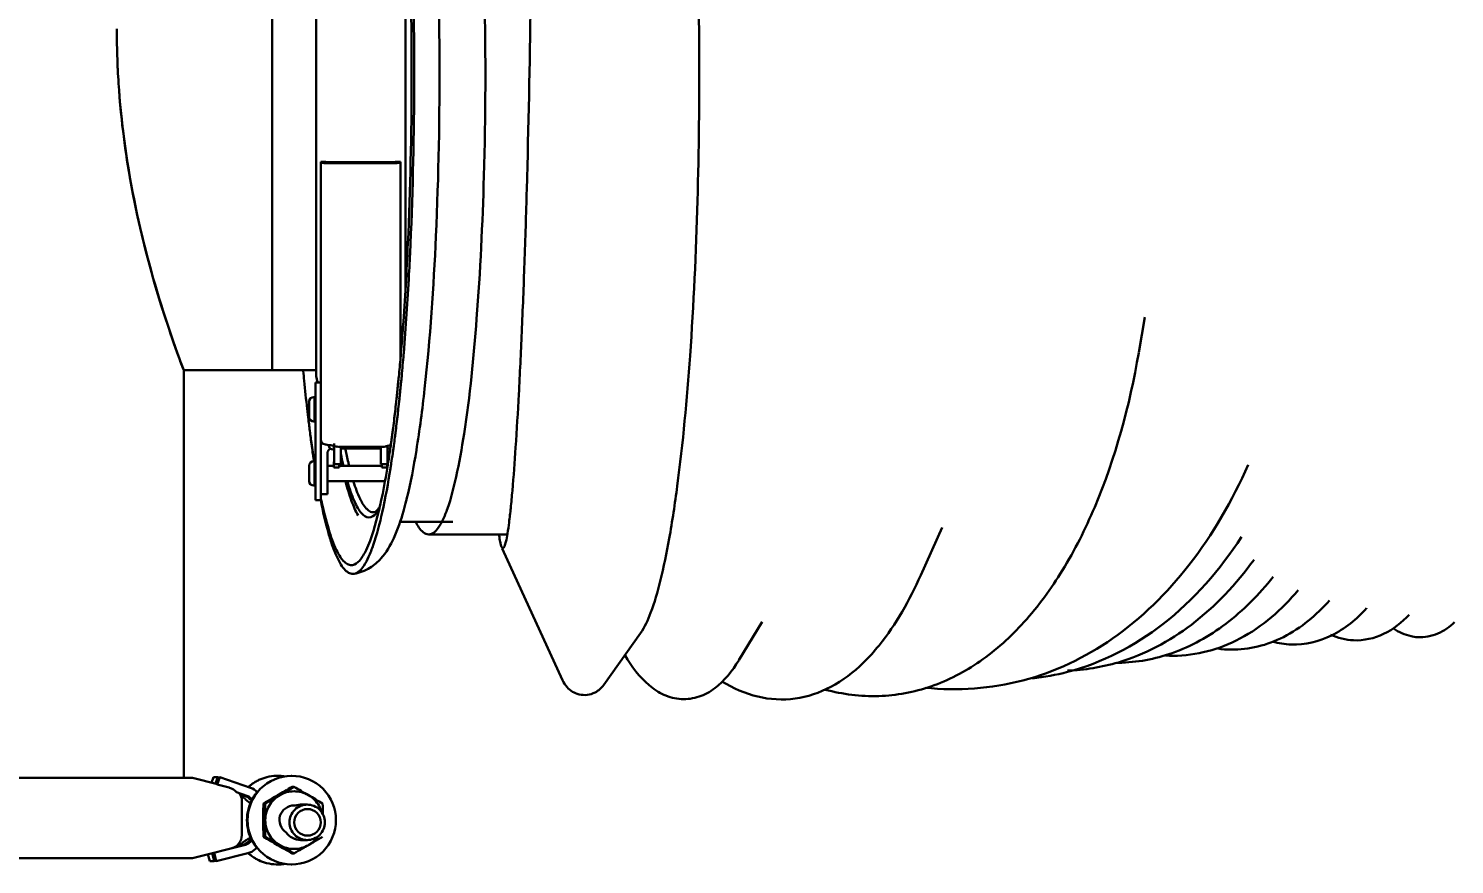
# Model space of a CAD drawing. Header units: millimetres. Extents: x 13935 to 21534, y -198 to 9202.
# Drawn here: x 14745.7 to 15067.2, y 5327.3 to 5515.8 of the extents above; entities that cross this region are included whole.
import ezdxf

# ---------------------------------------------------------------- set-up
doc = ezdxf.new("R2010")
doc.units = ezdxf.units.MM
doc.header["$LTSCALE"] = 326.7
doc.header["$PDMODE"] = 3
doc.header["$PDSIZE"] = 8
doc.layers.get('0').update_dxf_attribs({"linetype": 'CONTINUOUS'})
doc.layers.get('Defpoints').update_dxf_attribs({"linetype": 'CONTINUOUS'})
doc.styles.get("Standard").update_dxf_attribs({"font": 'calibri.ttf'})
doc.dimstyles.get("Standard").update_dxf_attribs({"dimtxt": 35, "dimasz": 35, "dimexe": 0.08, "dimexo": 1, "dimtad": 1, "dimdsep": 46, "dimtxsty": 'Standard', "dimblk": '_FILLED', "dimblk1": '_FILLED', "dimblk2": '_FILLED', "dimcen": 0.09, "dimazin": 2, "dimtol": 1, "dimtp": 0.01, "dimtm": 0.01, "dimtfac": 1, "dimtofl": 0, "dimtmove": 0, "dimatfit": 3, "dimldrblk": '_FILLED', "dimfxl": 1, "dimtolj": 1, "dimarcsym": 0})

# ---------------------------------------------------------------- blocks, each defined once
blk = doc.blocks.new('_FILLED')
at = {"color": 0, "linetype": 'ByBlock'}
blk.add_solid([(0, 0), (-1, 0.2143), (-1, -0.2143)], dxfattribs=at)
blk = doc.blocks.new('*D2243')
at = {"color": 0, "linetype": 'ByBlock', "lineweight": -2}
for p, q in [((14867.4, 5876.76), (14267.67, 5876.76)), ((14267.75, 5826.76), (14267.75, 5621.29)), ((14267.75, 5378.71), (14267.75, 5584.18)), ((14650.38, 5328.71), (14267.67, 5328.71))]:
    blk.add_line(p, q, dxfattribs=at)
at = {"layer": 'Defpoints', "color": 0}
for p in [(14868.4, 5876.76), (14267.75, 5328.71), (14651.38, 5328.71)]:
    blk.add_point(p, dxfattribs=at)
at = {"color": 0, "linetype": 'ByBlock', "lineweight": -2, "xscale": 50, "yscale": 50, "zscale": 50}
for p, rotation in [((14267.75, 5876.76), 90), ((14267.75, 5328.71), 270)]:
    blk.add_blockref('_FILLED', p, dxfattribs=dict(at, rotation=rotation))
at = {"color": 0, "lineweight": 30, "insert": (14267.75, 5602.73), "char_height": 35, "attachment_point": 5}
blk.add_mtext('\\A1;\\A1;BVNO-548', dxfattribs=at)

msp = doc.modelspace()

# ---------------------------------------------------------------- linework, layer by layer
at = {"linetype": 'Continuous', "lineweight": 30}
for p, q in [((14800.63672, 5438.6975), (14800.63672, 5592.6975)), ((14810.57409, 5437.40145), (14810.57409, 5588.85978)), ((14830.69935, 5554.63642), (14830.69935, 5457.02521)), ((14765.6329, 5515.6975), (14765.63775, 5515.56671)), ((14765.63313, 5515.56667), (14765.6329, 5515.6975)), ((14811.59813, 5485.72215), (14812.79813, 5485.72215)), ((14811.59813, 5429.45917), (14811.59813, 5485.72213)), ((14812.79813, 5485.60915), (14812.79813, 5485.72213)), ((14812.79813, 5485.60915), (14828.39813, 5485.60915)), ((14812.79813, 5485.39545), (14828.39813, 5485.39545)), ((14828.39813, 5485.72215), (14829.59813, 5485.72215)), ((14828.39813, 5485.60915), (14828.39813, 5485.72213)), ((14829.59813, 5441.89394), (14829.59813, 5485.72213)), ((14831.84987, 5467.22807), (14831.82086, 5466.58141)), ((14997.43551, 5450.64739), (14996.04607, 5442.6767)), ((14779.83345, 5441.07452), (14779.85218, 5441.02342)), ((14780.06276, 5440.45656), (14780.71605, 5438.69926)), ((14780.59666, 5439.01606), (14780.06422, 5440.45729)), ((14780.15994, 5440.18792), (14780.4994, 5439.27578)), ((14829.66802, 5442.3306), (14829.69535, 5442.6521)), ((14830.31268, 5442.57672), (14830.28577, 5442.25242)), ((14780.71816, 5438.69366), (14780.45942, 5439.38306)), ((14780.71543, 5438.69786), (14780.59666, 5439.01606)), ((14780.71433, 5438.6975), (14780.59666, 5439.01606)), ((14800.63672, 5438.6975), (14780.71433, 5438.6975)), ((14780.71672, 5438.69366), (14780.71672, 5346.80791)), ((14810.57409, 5438.6975), (14800.63672, 5438.6975)), ((14810.57409, 5437.40145), (14810.8787, 5436.01767)), ((14810.43672, 5435.92038), (14810.43672, 5409.43049)), ((14810.43672, 5435.92038), (14811.63672, 5435.92038)), ((14829.0024, 5435.56849), (14829.01483, 5435.68998)), ((14829.0265, 5435.40762), (14829.03881, 5435.53036)), ((14829.03881, 5435.53036), (14829.0682, 5435.8249)), ((14829.6532, 5435.62467), (14829.64077, 5435.50319)), ((14829.67533, 5435.4814), (14829.66324, 5435.35737)), ((14829.70422, 5435.77902), (14829.67533, 5435.4814)), ((14829.69539, 5436.03713), (14829.68296, 5435.91565)), ((14829.71624, 5435.90349), (14829.70422, 5435.77902)), ((14809.03672, 5428.17038), (14809.03672, 5431.67038)), ((14810.03672, 5432.67038), (14810.18672, 5432.67038)), ((14810.23672, 5427.22038), (14810.23672, 5432.62038)), ((14810.28672, 5431.67038), (14810.43672, 5431.67038)), ((14811.63672, 5409.43049), (14811.63672, 5430.59854)), ((14828.59959, 5431.63068), (14828.62122, 5431.84215)), ((14828.61614, 5431.50935), (14828.63871, 5431.71454)), ((14828.63871, 5431.71454), (14828.69231, 5432.2058)), ((14828.6728, 5432.3464), (14828.68452, 5432.461)), ((14828.69231, 5432.2058), (14828.70444, 5432.31783)), ((14829.27803, 5431.95707), (14829.26103, 5431.79088)), ((14829.30067, 5431.79731), (14829.28325, 5431.6335)), ((14829.33453, 5432.11752), (14829.30067, 5431.79731)), ((14829.3229, 5432.3957), (14829.31117, 5432.2811)), ((14829.34648, 5432.23102), (14829.33453, 5432.11752)), ((14810.18672, 5427.17038), (14810.03672, 5427.17038)), ((14810.43672, 5428.17038), (14810.28672, 5428.17038)), ((14828.32939, 5428.98931), (14828.38125, 5429.43361)), ((14828.8682, 5427.90992), (14828.83497, 5427.6259)), ((14828.8783, 5428.04942), (14828.86587, 5427.92794)), ((14828.88153, 5428.02446), (14828.8682, 5427.90992)), ((14829.02847, 5429.51745), (14829.01803, 5429.41544)), ((14829.04124, 5429.42204), (14829.03023, 5429.32413)), ((14827.65629, 5423.63811), (14827.69889, 5423.95551)), ((14827.85636, 5425.15244), (14827.8844, 5425.3696)), ((14827.8844, 5425.3696), (14827.91851, 5425.63551)), ((14828.59016, 5425.59232), (14828.55838, 5425.33573)), ((14813.39813, 5421.79726), (14813.39813, 5421.87954)), ((14814.39813, 5420.79726), (14814.54813, 5420.79726)), ((14814.59813, 5420.79726), (14814.59813, 5421.64636)), ((14814.63672, 5417.54726), (14814.63672, 5422.19182)), ((14815.58781, 5421.42103), (14825.60835, 5421.42102)), ((14815.79813, 5421.29728), (14815.79813, 5421.421)), ((14816.13672, 5417.54726), (14816.13672, 5421.421)), ((14816.13672, 5421.04355), (14825.13672, 5421.04355)), ((14825.13672, 5417.54726), (14825.13672, 5421.421)), ((14825.39813, 5421.29728), (14825.39813, 5421.421)), ((14826.59813, 5421.29728), (14826.59813, 5421.64635)), ((14826.59813, 5421.04355), (14827.13672, 5421.04355)), ((14826.63672, 5417.54726), (14826.63672, 5421.64709)), ((14827.36149, 5421.79726), (14827.23495, 5421.79726)), ((14827.25786, 5421.02724), (14827.2825, 5421.21037)), ((14827.27185, 5420.892), (14827.29734, 5421.06771)), ((14827.29734, 5421.06771), (14827.33827, 5421.35175)), ((14827.32219, 5421.50522), (14827.32796, 5421.54813)), ((14827.33827, 5421.35175), (14827.34422, 5421.3932)), ((14827.39599, 5422.05365), (14827.40006, 5422.0839)), ((14827.41407, 5421.88374), (14827.41824, 5421.91322)), ((14810.03672, 5418.18048), (14810.18672, 5418.18048)), ((14810.23672, 5412.73048), (14810.23672, 5418.13048)), ((14813.13672, 5410.76048), (14813.13672, 5420.03267)), ((14814.59813, 5416.74814), (14814.59813, 5418.06727)), ((14816.13672, 5417.54726), (14814.63672, 5417.54726)), ((14815.79813, 5416.74814), (14815.79813, 5417.54726)), ((14826.63672, 5417.54726), (14825.13672, 5417.54726)), ((14825.39813, 5416.74814), (14825.39813, 5417.54726)), ((14826.59813, 5416.74814), (14826.59813, 5417.54726)), ((14827.46362, 5417.43598), (14827.43818, 5417.24695)), ((14827.46506, 5417.42128), (14827.43818, 5417.24695)), ((14827.51175, 5417.72624), (14827.46506, 5417.42128)), ((15020.71316, 5417.34385), (15020.73176, 5417.38572)), ((14809.03672, 5413.68048), (14809.03672, 5417.18048)), ((14810.28672, 5417.18048), (14810.43672, 5417.18048)), ((14813.13672, 5417.18048), (14814.59813, 5417.18048)), ((14815.79813, 5416.74813), (14814.59813, 5416.74813)), ((14815.79813, 5417.18048), (14825.39813, 5417.18048)), ((14826.59813, 5416.74813), (14825.39813, 5416.74813)), ((14826.57031, 5416.38068), (14826.60645, 5416.59852)), ((14826.59274, 5416.7491), (14826.60806, 5416.835)), ((14826.60645, 5416.59852), (14826.62138, 5416.689)), ((14827.34584, 5416.72915), (14827.32608, 5416.61832)), ((14827.35027, 5416.68291), (14827.33137, 5416.56286)), ((14810.18672, 5412.68048), (14810.03672, 5412.68048)), ((14810.43672, 5413.68048), (14810.28672, 5413.68048)), ((14813.13672, 5410.76048), (14811.63672, 5410.76048)), ((14826.04551, 5413.68048), (14813.13672, 5413.68048)), ((14810.43672, 5409.43048), (14811.63672, 5409.43048)), ((14823.65927, 5406.6872), (14823.46187, 5406.67412)), ((14824.46707, 5407.29456), (14824.45269, 5407.27673)), ((14824.4645, 5407.27697), (14824.45677, 5407.26808)), ((14824.48222, 5407.29759), (14824.45891, 5407.27411)), ((14824.47772, 5407.30035), (14824.4606, 5407.27244)), ((14824.48222, 5407.29759), (14824.4645, 5407.27697)), ((14824.58276, 5407.23441), (14824.56531, 5407.20664)), ((14824.58728, 5407.02374), (14824.56973, 5406.99881)), ((14824.69588, 5407.21504), (14824.70288, 5407.24376)), ((14824.71014, 5406.9883), (14824.71714, 5407.01757)), ((14829.50603, 5404.5471), (14841.42518, 5404.5471)), ((14835.96672, 5401.67412), (14853.63819, 5401.67412)), ((14951.71075, 5403.23305), (14946.90659, 5392.52101)), ((15019.20653, 5401.11558), (15019.20828, 5401.11824)), ((14852.6762, 5398.5874), (14852.37836, 5398.9089)), ((14852.55141, 5398.53035), (14866.14588, 5368.79114)), ((15022.02813, 5395.96385), (15022.02877, 5395.96472)), ((15026.31889, 5392.08833), (15026.32779, 5392.09949)), ((15032.00102, 5389.10349), (15032.00553, 5389.10879)), ((15039.05173, 5386.80768), (15039.05493, 5386.81125)), ((14911.15405, 5381.95714), (14905.87195, 5373.30742)), ((15047.38574, 5384.99301), (15047.41694, 5385.02666)), ((15056.98239, 5383.5665), (15056.99619, 5383.58103)), ((14883.70069, 5379.41519), (14875.42312, 5367.76147)), ((14388.72803, 5346.80791), (14782.70541, 5346.80791)), ((14782.70541, 5346.80791), (14788.32619, 5345.38876)), ((14787.42748, 5346.98202), (14786.97956, 5345.69496)), ((14788.41389, 5346.98202), (14787.42748, 5346.98202)), ((14787.90984, 5345.53366), (14788.41389, 5346.98202)), ((14788.88196, 5346.98202), (14788.28401, 5345.26783)), ((14788.83212, 5346.83579), (14788.41389, 5346.98202)), ((14788.88196, 5346.98202), (14795.80613, 5344.5667)), ((14788.28401, 5345.26783), (14790.92931, 5344.60163)), ((14790.92931, 5344.60163), (14791.03693, 5344.57452)), ((14790.92931, 5344.60163), (14791.03693, 5344.57452)), ((14795.14741, 5342.67829), (14792.63806, 5343.55361)), ((14805.17532, 5344.76306), (14805.55761, 5344.76306)), ((14793.41609, 5343.11492), (14794.66491, 5342.67829)), ((14793.81672, 5341.6658), (14793.81672, 5333.8492)), ((14798.69029, 5341.01028), (14799.07259, 5341.01028)), ((14805.60533, 5340.58099), (14805.85054, 5340.57128)), ((14807.06812, 5340.7617), (14805.85054, 5340.57128)), ((14807.06812, 5340.762), (14808.55853, 5340.762)), ((14798.68653, 5333.70104), (14798.69029, 5333.50472)), ((14782.70541, 5328.7071), (14794.66349, 5331.7263)), ((14794.18211, 5331.7263), (14792.34243, 5331.26074)), ((14793.1957, 5331.7263), (14792.75923, 5331.61584)), ((14799.07259, 5333.50472), (14798.69029, 5333.50472)), ((14807.06812, 5332.762), (14808.55853, 5332.762)), ((14809.12317, 5331.79266), (14808.83953, 5331.62834)), ((14782.70541, 5328.7071), (14388.72803, 5328.7071)), ((14786.59033, 5327.99195), (14786.18865, 5329.58655)), ((14787.57674, 5327.99195), (14786.59033, 5327.99195)), ((14787.11608, 5329.82071), (14787.57674, 5327.99195)), ((14788.04287, 5327.99195), (14787.55327, 5329.9311)), ((14787.57674, 5327.99195), (14788.01482, 5328.10281)), ((14795.15309, 5329.78715), (14788.04287, 5327.99195)), ((14805.17532, 5329.75195), (14805.55761, 5329.75195))]:
    msp.add_line(p, q, dxfattribs=at)
for points in [[(14811.63672, 5422.90293), (14811.76757, 5422.51739), (14812.14524, 5422.12464), (14812.67629, 5421.93672), (14812.77184, 5421.93058)], [(14812.77428, 5421.93045), (14813.04049, 5421.92009), (14813.86346, 5421.82677), (14814.47643, 5421.67806), (14814.59813, 5421.63558)], [(14826.59813, 5421.63558), (14827.02905, 5421.76412), (14827.36429, 5421.81808)], [(14793.52198, 5331.83977), (14793.36141, 5331.77598), (14793.1957, 5331.7263)]]:
    msp.add_lwpolyline(points, dxfattribs=at)
for centre, radius, start, end in [((14953.97423, 5515.71217), 188.34134, 180.0442586, 181.7176112), ((14963.56333, 5515.97383), 197.93062, 180.1178629, 181.7452974), ((14956.58145, 5515.77864), 190.94938, 181.7140974, 182.3685615), ((14961.46385, 5515.91253), 195.83025, 181.7460789, 182.3000124), ((14956.20075, 5515.67651), 190.56192, 182.292611, 184.1608029), ((14956.42078, 5515.76628), 190.78833, 182.3668495, 184.1829111), ((15384.50337, 5495.31431), 554.97691, 183.707239, 183.8286864), ((15068.48399, 5546.72365), 307.37669, 200.0127872, 200.130578), ((15069.17234, 5547.11969), 308.15998, 200.1384347, 200.303982), ((15046.24804, 5538.56969), 283.69284, 200.1299543, 200.2978971), ((14333.98247, 5483.54992), 498.01853, 354.6830203, 355.2433646), ((14369.6224, 5480.27062), 462.22807, 354.4919645, 354.6783831), ((14424.20888, 5476.04154), 406.85185, 353.830601, 354.2680858), ((14403.15677, 5476.99163), 428.53375, 354.0044852, 354.4246252), ((14810.03672, 5431.67038), 1, 90, 180), ((14465.10838, 5471.59159), 365.71092, 353.3804095, 353.7076913), ((14442.16738, 5472.87674), 389.30669, 353.5912475, 353.918661), ((15157.95827, 5469.9917), 351.68676, 186.5274773, 186.7596397), ((15136.17728, 5467.39443), 329.75145, 186.8537842, 187.054658), ((15110.84836, 5464.23285), 304.22599, 187.0496014, 187.6232123), ((14810.03672, 5428.17038), 1, 180, 270), ((14509.39528, 5466.34582), 321.11428, 352.7165398, 353.1308142), ((14489.3941, 5468.76986), 341.26181, 353.1283907, 353.3058698), ((14489.67607, 5467.42376), 341.48591, 352.9636927, 353.3073577), ((14464.69889, 5470.35103), 366.63406, 353.3706293, 353.5750604), ((14551.99801, 5460.7946), 278.1512, 352.1439204, 352.3232656), ((14535.88169, 5462.95458), 294.41163, 352.3879733, 352.6229165), ((14522.13808, 5463.37215), 308.77197, 352.5916146, 352.7060766), ((14511.58288, 5464.72012), 319.41289, 352.7066175, 352.9172647), ((14814.39813, 5421.79726), 1, 180, 270), ((14584.6939, 5456.16346), 245.12882, 351.5336481, 351.7270236), ((14562.35018, 5459.36599), 267.70092, 351.9576355, 352.1439653), ((14564.45019, 5457.65321), 266.07486, 351.8465015, 352.0287169), ((14553.34862, 5459.20678), 277.28461, 352.028918, 352.2403996), ((14536.62543, 5461.47843), 294.16139, 352.2417749, 352.5935422), ((14810.03672, 5417.18048), 1, 90, 180), ((15051.60382, 5454.51678), 244.2415, 188.3668516, 188.5687994), ((14927.78349, 5441.35306), 114.0028, 191.6308627, 192.1257133), ((14919.78258, 5440.94331), 105.76922, 191.4831191, 192.8257726), ((14905.46061, 5437.72432), 91.09002, 192.8513247, 193.1661057), ((14624.83854, 5449.95223), 204.50613, 350.6391679, 350.848697), ((14605.60629, 5453.02166), 223.98176, 350.8559578, 351.5409812), ((14604.69923, 5451.67443), 225.38388, 351.0685312, 351.2136511), ((14582.82581, 5455.00301), 247.50912, 351.3378583, 351.8505021), ((14810.03672, 5413.68048), 1, 180, 270), ((14927.57434, 5434.23634), 118.4636, 192.0411652, 192.1638643), ((14744.99441, 5430.95513), 88.59217, 345.848629, 346.0659075), ((14817.75761, 5411.80364), 8.33618, 325.0128675, 327.4037084), ((15017.21738, 5400.27557), 24.5733, 262.2605137, 269.0884242), ((14978.33997, 5416.98441), 46.047, 271.9970573, 286.5239837), ((14990.86256, 5410.80475), 38.06808, 270.2417915, 270.9536503), ((15003.81916, 5405.2893), 30.96294, 266.7602899, 270.0075728), ((14966.43266, 5422.90122), 53.96214, 275.9787571, 284.5642167), ((14801.91808, 5337.27144), 9.98762, 104.2716487, 115.0293571), ((14801.91112, 5337.27046), 9.98686, 91.8684564, 104.2315251), ((14801.91009, 5337.2642), 9.99309, 90.667765, 91.8613985), ((14801.91, 5337.27122), 9.98607, 90.0122445, 90.6677178), ((14801.91056, 5337.31363), 9.94366, 84.3323172, 90.015555), ((14801.91075, 5337.33343), 9.92394, 80.2869887, 84.3220821), ((14805.07138, 5337.37882), 9.87868, 90.0001499, 90.6537523), ((14790.81672, 5341.6658), 3, 0, 33.3420635), ((14801.92726, 5337.26329), 9.99824, 129.8355001, 131.3188443), ((14801.94659, 5337.24013), 10.0284, 128.2567817, 129.8355713), ((14801.95884, 5337.22461), 10.04817, 125.9991847, 128.2567968), ((14794.48869, 5340.78988), 4, 44.5020805, 70.77), ((14801.94717, 5337.2414), 10.02773, 120.5397007, 126.0016353), ((14801.89359, 5337.33019), 9.92403, 115.0446945, 120.5337404), ((14804.93815, 5337.29528), 9.94825, 142.6124549, 144.0730877), ((14804.96918, 5337.27148), 9.98735, 140.3570738, 142.6120534), ((14976.48825, 5041.12484), 348.63098, 119.7500652, 120.0530277), ((14616.23005, 5664.28421), 371.40099, 300.0755505, 300.6482375), ((15023.22507, 4959.30392), 442.85939, 119.4963367, 119.7469416), ((14612.98777, 5004.13815), 391.29077, 59.9651001, 60.518665), ((14799.14038, 5346.52439), 6.38862, 223.1105019, 224.5993112), ((14799.17826, 5346.56292), 6.44264, 224.6067576, 233.0402233), ((14794.48869, 5340.78988), 2, 43.1758519, 70.77), ((14799.15658, 5346.53496), 6.40727, 233.0447795, 238.6979467), ((14800.12371, 5346.52195), 6.3847, 223.1134276, 226.4761473), ((14800.16552, 5346.5659), 6.44536, 226.4756895, 230.6687187), ((14800.63633, 5346.55802), 6.43, 223.1758519, 226.7956275), ((14805.00268, 5337.25425), 10.02474, 150.9138804, 151.5002267), ((14804.97724, 5337.26886), 9.99541, 144.0819105, 150.9161672), ((14981.53927, 5337.1903), 182.88837, 178.9737103, 179.9789474), ((15041.07466, 5336.25821), 242.43095, 178.8768307, 179.0054754), ((15003.18635, 4995.75361), 401.27397, 120.3228739, 120.6383243), ((14606.50271, 5681.63509), 391.29071, 299.4813467, 300.0349117), ((14609.46908, 5337.14378), 189.64293, 0.034359, 1.1682459), ((14969.57287, 5053.14425), 334.7642, 120.0587866, 120.3160259), ((14622.71512, 5021.48903), 371.40105, 59.3517743, 59.9244613), ((14606.3807, 5336.90704), 205.70286, 0.4339007, 1.1429791), ((14985.73942, 5337.35273), 187.08853, 180.0291652, 181.1184021), ((14609.46737, 5337.37121), 189.64463, 358.831771, 359.9656476), ((14790.81672, 5333.8492), 3, 284.17, 0), ((14805.53178, 5337.29146), 6.5595, 315.1748599, 325.6984238), ((14801.82252, 5337.25108), 10.00547, 210.1023762, 212.5631994), ((14801.88749, 5337.21904), 9.94577, 210.0610243, 212.7422253), ((14801.8068, 5337.24115), 9.98687, 212.5637509, 213.0840842), ((14798.29036, 5327.42045), 6.37888, 129.5089814, 131.8282043), ((14798.31154, 5327.39498), 6.41201, 128.3881179, 129.5101775), ((14798.32857, 5327.37324), 6.43963, 124.8650432, 128.3868113), ((14798.33206, 5327.36857), 6.44545, 121.0365895, 124.8667137), ((14794.17389, 5333.66544), 2, 284.17, 311.7641481), ((14798.31226, 5327.40009), 6.40823, 112.1582242, 121.0302181), ((14799.27982, 5327.41666), 6.38374, 128.2407374, 131.8258828), ((14794.17389, 5333.66544), 4, 284.17, 311.7641481), ((14799.32306, 5327.36116), 6.45409, 120.0982491, 128.2373522), ((14799.78883, 5327.37757), 6.43, 123.9076639, 131.7641481), ((14805.00478, 5337.26189), 10.02712, 207.6601795, 208.3894145), ((14804.98183, 5337.24909), 10.00084, 208.3874253, 215.9122238), ((14799.78883, 5327.37757), 4.43, 124.7858196, 131.7641481), ((14804.94901, 5337.22779), 9.96177, 215.9237245, 218.5875933), ((14804.97444, 5337.24782), 9.99414, 218.5863904, 219.165634), ((14988.01782, 5653.02597), 371.40105, 239.3517743, 239.9244613), ((14606.50275, 4992.87982), 391.29078, 59.9651001, 60.518665), ((14976.487, 5633.38815), 348.62861, 239.9469833, 240.2499256), ((14616.23009, 5010.2307), 371.40105, 59.3517743, 59.9244613), ((15035.90942, 5737.57009), 468.56575, 240.3369175, 240.4998191), ((14593.00635, 5705.52529), 431.72172, 299.4941017, 299.7920528), ((14629.75411, 5641.22658), 357.66284, 299.8010362, 299.9187478), ((14642.23973, 5619.53386), 332.63356, 299.9184033, 300.0563082), ((14641.06141, 5621.53506), 334.95583, 300.1153861, 300.2668839), ((14805.55401, 5337.2681), 6.52727, 304.349225, 315.1827244), ((14611.31428, 5672.37311), 393.8574, 300.2768305, 300.6403381), ((14801.93325, 5337.25844), 10.00719, 228.2862163, 230.0947631), ((14801.95468, 5337.28405), 10.04058, 230.0947235, 232.3298621), ((14801.95143, 5337.27912), 10.0347, 232.3273725, 239.1302911), ((14801.89247, 5337.18358), 9.92244, 239.1394607, 244.5413602), ((14801.91857, 5337.24446), 9.98863, 244.5562609, 255.5076175), ((14801.91147, 5337.24627), 9.98861, 255.5496908, 268.0035979), ((14801.91034, 5337.2488), 9.9911, 268.0105685, 269.3311078), ((14801.91022, 5337.24008), 9.98237, 269.3311856, 269.9864796), ((14801.91076, 5337.19705), 9.93934, 269.9833355, 275.2887502), ((14801.91022, 5337.18419), 9.92658, 275.2987054, 279.6381109), ((14805.07137, 5337.13607), 9.87857, 269.3463588, 269.9999612)]:
    msp.add_arc(centre, radius, start, end, dxfattribs=at)
for points, knots in [([(14848.40302, 5482.50256), (14848.78192, 5496.01813), (14848.84876, 5516.10985), (14847.99313, 5542.27139), (14846.91656, 5560.29416), (14845.44415, 5576.21866), (14843.65939, 5589.46474), (14841.61911, 5599.49113), (14839.89511, 5605.03628), (14838.80901, 5607.05991)], [0, 0, 0, 0, 0.323313458, 0.480182793, 0.625882298, 0.754947181, 0.86261255, 0.945081785, 1, 1, 1, 1]), ([(14829.67471, 5606.34799), (14830.72255, 5603.115), (14832.46805, 5595.53698), (14834.44887, 5582.6725), (14836.08013, 5567.12807), (14837.79532, 5542.52209), (14838.67998, 5509.52411), (14838.19651, 5482.52946), (14837.5817, 5468.95117)], [0, 0, 0, 0, 0.073866444, 0.168540751, 0.282869254, 0.41343921, 0.704578241, 1, 1, 1, 1]), ([(14857.315, 5605.27476), (14857.70504, 5603.48874), (14858.10586, 5598.48109), (14858.61597, 5589.11281), (14858.92951, 5576.11261), (14859.1131, 5560.05158), (14859.11381, 5541.58617), (14858.88069, 5514.45846), (14858.45886, 5493.57404), (14858.06388, 5479.4849)], [0, 0, 0, 0, 0.043574645, 0.119225414, 0.22393048, 0.353360746, 0.502130453, 0.664041216, 1, 1, 1, 1]), ([(14826.34149, 5600.51203), (14827.94299, 5592.08191), (14830.26681, 5572.48694), (14832.26627, 5540.40734), (14832.91951, 5504.44821), (14832.39999, 5479.61024), (14831.84987, 5467.22807)], [0, 0, 0, 0, 0.192684346, 0.442318786, 0.721683627, 1, 1, 1, 1]), ([(14891.30641, 5602.3165), (14892.56064, 5593.71695), (14894.55244, 5574.74484), (14897.02447, 5532.92856), (14897.1969, 5499.69799), (14896.55734, 5476.8845)], [0, 0, 0, 0, 0.207488231, 0.455108945, 1, 1, 1, 1]), ([(14831.26312, 5467.26432), (14831.82208, 5479.60915), (14832.35228, 5504.37923), (14831.68277, 5540.19617), (14829.94478, 5568.23495), (14827.76243, 5587.61793), (14826.44808, 5595.973), (14825.70936, 5599.73622)], [0, 0, 0, 0, 0.279149013, 0.559453072, 0.809068964, 0.913368338, 1, 1, 1, 1]), ([(14766.14065, 5501.85004), (14766.65194, 5494.86176), (14769.31706, 5474.17971), (14775.08153, 5454.03783), (14779.83345, 5441.07452)], [0, 0, 0, 0, 0.336650132, 1, 1, 1, 1]), ([(14779.66786, 5441.53017), (14778.62724, 5444.38716), (14771.8752, 5463.86866), (14767.41962, 5484.30877), (14766.14109, 5501.85012)], [0, 0, 0, 0, 0.147398255, 1, 1, 1, 1]), ([(14811.59813, 5485.60915), (14811.59813, 5485.48653), (14812.21669, 5485.46858), (14812.51067, 5485.39545), (14812.79813, 5485.39545)], [0, 0, 0, 0, 0.299025572, 1, 1, 1, 1]), ([(14829.59813, 5485.60915), (14829.59813, 5485.48652), (14828.97957, 5485.4686), (14828.68559, 5485.39545), (14828.39813, 5485.39545)], [0, 0, 0, 0, 0.29904168, 1, 1, 1, 1]), ([(14835.96705, 5401.67435), (14836.8313, 5401.67462), (14838.15417, 5403.00186), (14839.27193, 5405.12454), (14840.78861, 5408.96299), (14842.4085, 5415.42627), (14844.93478, 5429.68702), (14847.1571, 5452.33607), (14848.10205, 5471.76677), (14848.40302, 5482.50256)], [0, 0, 0, 0, 0.031217705, 0.056576829, 0.089550604, 0.17866256, 0.297514583, 0.612061674, 1, 1, 1, 1]), ([(14858.06388, 5479.4849), (14857.90807, 5473.9269), (14857.57239, 5463.18595), (14856.97885, 5447.78571), (14856.32605, 5433.93549), (14855.63393, 5422.02913), (14855.0075, 5413.47822), (14854.48447, 5407.86569), (14854.11977, 5404.62766), (14853.77839, 5402.11931), (14853.41742, 5400.22934), (14853.15404, 5399.21622), (14852.84083, 5398.58422), (14852.6762, 5398.58739)], [0, 0, 0, 0, 0.205256586, 0.396695149, 0.56892869, 0.717086222, 0.837004849, 0.885295499, 0.925345844, 0.956893578, 0.979763721, 0.993921286, 1, 1, 1, 1]), ([(14896.55734, 5476.8845), (14896.23096, 5465.24243), (14895.23777, 5443.76886), (14892.9227, 5418.37086), (14890.39568, 5401.45455), (14888.45852, 5391.88325), (14886.39513, 5384.71324), (14884.69089, 5380.80933), (14883.7007, 5379.41519)], [0, 0, 0, 0, 0.353430236, 0.652212492, 0.773321226, 0.872440501, 0.948108011, 1, 1, 1, 1]), ([(14837.5817, 5468.95117), (14837.06071, 5457.44507), (14835.98617, 5441.29468), (14833.43726, 5421.53385), (14831.88325, 5413.26366), (14830.9796, 5409.62164)], [0, 0, 0, 0, 0.578171936, 0.811635265, 1, 1, 1, 1]), ([(14829.69535, 5442.6521), (14829.86015, 5444.59787), (14830.50675, 5452.79352), (14830.97958, 5461.00246), (14831.26312, 5467.26432)], [0, 0, 0, 0, 0.237529387, 1, 1, 1, 1]), ([(14831.82086, 5466.58141), (14831.72629, 5464.49275), (14831.33041, 5456.48496), (14830.80106, 5448.48336), (14830.31268, 5442.57672)], [0, 0, 0, 0, 0.260776218, 1, 1, 1, 1]), ([(14829.0682, 5435.8249), (14829.11522, 5436.29772), (14829.30361, 5438.2245), (14829.4795, 5440.1525), (14829.60582, 5441.60784)], [0, 0, 0, 0, 0.245435174, 1, 1, 1, 1]), ([(14925.36125, 5366.67686), (14929.26696, 5365.63276), (14937.38021, 5364.61163), (14949.52959, 5366.8788), (14960.79823, 5372.78905), (14970.80569, 5381.89443), (14979.4397, 5393.78878), (14989.43404, 5413.74546), (14993.96657, 5430.75871), (14996.04042, 5442.64472)], [0, 0, 0, 0, 0.104057567, 0.206920489, 0.313264906, 0.427315381, 0.55218065, 0.689448911, 1, 1, 1, 1]), ([(14807.66983, 5438.5368), (14807.73819, 5437.80388), (14808.01032, 5434.96011), (14808.31022, 5432.11897), (14808.55133, 5430.01206)], [0, 0, 0, 0, 0.257670301, 1, 1, 1, 1]), ([(14809.96185, 5418.97703), (14809.90365, 5419.37276), (14809.66838, 5420.99949), (14809.44826, 5422.62841), (14809.28913, 5423.86186)], [0, 0, 0, 0, 0.243348494, 1, 1, 1, 1]), ([(14809.31115, 5423.87485), (14809.37857, 5423.37154), (14809.64434, 5421.42669), (14809.9314, 5419.48472), (14810.1586, 5418.04744)], [0, 0, 0, 0, 0.258698383, 1, 1, 1, 1]), ([(14811.97773, 5422.29962), (14811.93823, 5422.26547), (14811.86467, 5422.19221), (14811.80302, 5422.10854), (14811.77629, 5422.06487)], [0, 0, 0, 0, 0.504869023, 1, 1, 1, 1]), ([(14813.84953, 5421.00035), (14813.8142, 5420.98965), (14813.74478, 5420.96444), (14813.67851, 5420.9318), (14813.64649, 5420.9137)], [0, 0, 0, 0, 0.500881395, 1, 1, 1, 1]), ([(14818.05906, 5417.01214), (14817.98446, 5417.31425), (14817.67736, 5418.59088), (14817.39902, 5419.87435), (14817.19899, 5420.85602)], [0, 0, 0, 0, 0.236998927, 1, 1, 1, 1]), ([(14826.24997, 5421.54391), (14826.31015, 5421.56153), (14826.42706, 5421.59573), (14826.54613, 5421.62274), (14826.60457, 5421.6317)], [0, 0, 0, 0, 0.514684515, 1, 1, 1, 1]), ([(14827.13672, 5421.04355), (14827.15714, 5421.04355), (14827.19816, 5421.04197), (14827.23895, 5421.03741), (14827.25931, 5421.03443)], [0, 0, 0, 0, 0.498120971, 1, 1, 1, 1]), ([(14947.94441, 5367.12337), (14955.23511, 5366.34646), (14970.37573, 5367.41581), (14991.31411, 5377.46254), (15008.74724, 5394.70163), (15017.16301, 5409.35475), (15020.71313, 5417.34401)], [0, 0, 0, 0, 0.232835841, 0.469306296, 0.722370534, 1, 1, 1, 1]), ([(14827.33137, 5416.56286), (14826.80809, 5413.24526), (14825.75397, 5407.4241), (14824.06678, 5400.77412), (14822.52413, 5396.76191), (14821.33179, 5394.45782), (14820.05808, 5392.97071), (14819.11973, 5392.8107)], [0, 0, 0, 0, 0.391897614, 0.689285338, 0.801235052, 0.888928737, 1, 1, 1, 1]), ([(14824.71714, 5407.01757), (14824.88476, 5407.71965), (14825.58787, 5410.82317), (14826.16631, 5413.95394), (14826.57031, 5416.38068)], [0, 0, 0, 0, 0.226847154, 1, 1, 1, 1]), ([(14820.02281, 5405.97329), (14819.43424, 5406.99585), (14818.37892, 5409.51663), (14817.6113, 5412.12299), (14817.22219, 5413.60948)], [0, 0, 0, 0, 0.434340007, 1, 1, 1, 1]), ([(14824.07551, 5406.38376), (14823.6555, 5405.9322), (14822.40357, 5405.09732), (14820.81, 5406.2977), (14819.90485, 5407.66906), (14818.72895, 5410.02879), (14818.07293, 5412.07944), (14817.64168, 5413.58186)], [0, 0, 0, 0, 0.159825788, 0.322520642, 0.442729671, 0.594901756, 1, 1, 1, 1]), ([(14820.97597, 5408.77063), (14820.79604, 5409.07739), (14819.99585, 5410.61086), (14819.42004, 5412.25012), (14819.01205, 5413.56009)], [0, 0, 0, 0, 0.205846155, 1, 1, 1, 1]), ([(14819.11973, 5392.8107), (14818.79348, 5392.75507), (14818.02365, 5392.86678), (14817.01079, 5393.67208), (14816.05405, 5394.98394), (14815.11405, 5396.83175), (14814.18952, 5399.2157), (14812.88673, 5403.41939), (14812.10403, 5406.88507), (14811.60648, 5409.36537)], [0, 0, 0, 0, 0.0521564, 0.115208212, 0.198772569, 0.306848419, 0.440920813, 0.601344795, 1, 1, 1, 1]), ([(14811.77036, 5409.27508), (14812.24056, 5407.09369), (14813.16273, 5403.32476), (14814.63567, 5399.0649), (14815.93883, 5396.65703), (14816.83232, 5395.51141), (14817.77782, 5394.81795), (14818.48153, 5394.73074), (14818.78386, 5394.7823)], [0, 0, 0, 0, 0.396281646, 0.688958682, 0.796893127, 0.881008395, 0.945533816, 1, 1, 1, 1]), ([(14822.12336, 5407.27741), (14822.02236, 5407.36874), (14821.57988, 5407.81753), (14821.22538, 5408.3454), (14820.97597, 5408.77063)], [0, 0, 0, 0, 0.216430129, 1, 1, 1, 1]), ([(14830.89808, 5409.29572), (14830.69826, 5408.50324), (14829.92892, 5405.63074), (14828.97946, 5402.79371), (14828.07482, 5400.83447)], [0, 0, 0, 0, 0.274688936, 1, 1, 1, 1]), ([(14818.78386, 5394.7823), (14819.38122, 5394.88416), (14820.69054, 5395.93615), (14822.91094, 5400.00722), (14823.9887, 5403.97084), (14824.71014, 5406.9883)], [0, 0, 0, 0, 0.130346104, 0.332649503, 1, 1, 1, 1]), ([(14823.46187, 5406.67422), (14823.34941, 5406.67422), (14822.85158, 5406.73116), (14822.40809, 5407.01994), (14822.12336, 5407.27741)], [0, 0, 0, 0, 0.226578814, 1, 1, 1, 1]), ([(14824.45677, 5407.26808), (14824.37053, 5407.16904), (14824.14277, 5406.93611), (14823.85811, 5406.71355), (14823.65927, 5406.6872)], [0, 0, 0, 0, 0.395662362, 1, 1, 1, 1]), ([(14833.02794, 5404.4714), (14833.24573, 5404.05104), (14833.89847, 5402.89727), (14835.06135, 5401.67407), (14835.96705, 5401.67435)], [0, 0, 0, 0, 0.343281261, 1, 1, 1, 1]), ([(14852.14605, 5399.63627), (14852.11677, 5399.75681), (14851.98773, 5400.34307), (14851.89565, 5400.9368), (14851.83032, 5401.40842)], [0, 0, 0, 0, 0.206672906, 1, 1, 1, 1]), ([(14980.00225, 5370.67307), (14987.7616, 5372.68908), (15003.18393, 5380.73065), (15014.37472, 5393.74413), (15019.20867, 5401.11886)], [0, 0, 0, 0, 0.476214974, 1, 1, 1, 1]), ([(14828.07301, 5400.83133), (14827.31679, 5399.1951), (14825.83236, 5396.65295), (14822.644, 5393.90698), (14820.37933, 5393.02523), (14819.11973, 5392.81065)], [0, 0, 0, 0, 0.433364713, 0.692804309, 1, 1, 1, 1]), ([(14852.37836, 5398.90889), (14852.35696, 5398.95571), (14852.26104, 5399.19195), (14852.19403, 5399.43875), (14852.14605, 5399.63627)], [0, 0, 0, 0, 0.202083383, 1, 1, 1, 1]), ([(14991.43651, 5372.83911), (14997.35952, 5374.59749), (15009.08542, 5380.85454), (15018.02496, 5390.49648), (15022.02849, 5395.96439)], [0, 0, 0, 0, 0.476906138, 1, 1, 1, 1]), ([(14933.89184, 5372.70878), (14935.1739, 5373.95136), (14940.47784, 5379.84734), (14944.37309, 5386.88067), (14946.88282, 5392.46811)], [0, 0, 0, 0, 0.225697281, 1, 1, 1, 1]), ([(15003.54468, 5374.91408), (15007.87833, 5376.43545), (15016.41025, 5381.23013), (15023.1964, 5388.17145), (15026.31928, 5392.0888)], [0, 0, 0, 0, 0.478294903, 1, 1, 1, 1]), ([(15003.82325, 5374.32636), (15009.00046, 5374.32739), (15019.99559, 5377.32799), (15028.31309, 5384.77404), (15032.00524, 5389.10862)], [0, 0, 0, 0, 0.476235289, 1, 1, 1, 1]), ([(15016.82643, 5375.70538), (15020.88418, 5375.64222), (15029.49946, 5377.84613), (15036.10373, 5383.51336), (15039.05527, 5386.81162)], [0, 0, 0, 0, 0.478323094, 1, 1, 1, 1]), ([(15030.40848, 5376.86899), (15033.51448, 5376.77319), (15040.08012, 5378.36201), (15045.15863, 5382.58019), (15047.42267, 5385.02786)], [0, 0, 0, 0, 0.482401234, 1, 1, 1, 1]), ([(15044.47343, 5377.80989), (15046.78198, 5377.70414), (15051.6015, 5378.80569), (15055.35074, 5381.83931), (15056.99845, 5383.5811)], [0, 0, 0, 0, 0.490795069, 1, 1, 1, 1]), ([(15058.92572, 5378.52326), (15060.46858, 5378.42974), (15063.59863, 5379.01973), (15066.12954, 5380.83582), (15067.22345, 5381.8647)], [0, 0, 0, 0, 0.507209794, 1, 1, 1, 1]), ([(15053.4855, 5380.46872), (15054.67114, 5379.66088), (15056.49196, 5378.81663), (15058.42097, 5378.55385), (15058.92572, 5378.52326)], [0, 0, 0, 0, 0.739389102, 1, 1, 1, 1]), ([(14880.2306, 5374.37491), (14881.70125, 5371.91683), (14884.2373, 5368.44582), (14888.89126, 5365.31072), (14892.88244, 5364.31153), (14896.97386, 5364.85189), (14901.81933, 5367.5633), (14904.41257, 5370.92402), (14905.86075, 5373.29052)], [0, 0, 0, 0, 0.260598241, 0.381605213, 0.503668762, 0.626401857, 0.74758794, 1, 1, 1, 1]), ([(14902.06489, 5368.52716), (14904.56068, 5367.00242), (14909.89812, 5364.63381), (14918.65149, 5364.12093), (14927.02393, 5366.97742), (14931.72463, 5370.60833), (14933.89184, 5372.70878)], [0, 0, 0, 0, 0.252592111, 0.494677327, 0.739344053, 1, 1, 1, 1]), ([(14866.14588, 5368.79114), (14866.40206, 5368.23071), (14867.29766, 5366.79594), (14869.90709, 5365.17976), (14873.30696, 5365.60017), (14874.92084, 5367.05245), (14875.42385, 5367.76079)], [0, 0, 0, 0, 0.164356848, 0.444472384, 0.768277558, 1, 1, 1, 1]), ([(14795.0944, 5337.25751), (14795.0944, 5339.79039), (14797.18603, 5345.06122), (14802.42996, 5347.22801), (14804.95866, 5347.25686)], [0, 0, 0, 0, 0.500397152, 1, 1, 1, 1]), ([(14805.07135, 5347.2575), (14807.61755, 5347.2575), (14812.92493, 5345.11783), (14815.04832, 5339.80777), (14815.04832, 5337.2575)], [0, 0, 0, 0, 0.499600156, 1, 1, 1, 1]), ([(14808.83938, 5342.88621), (14807.87105, 5343.44657), (14805.59712, 5344.06109), (14803.3232, 5343.44657), (14802.35487, 5342.88621)], [0, 0, 0, 0, 0.500000003, 1, 1, 1, 1]), ([(14793.6785, 5342.67829), (14793.72881, 5342.6607), (14793.82964, 5342.62496), (14793.92835, 5342.58328), (14793.97654, 5342.55963)], [0, 0, 0, 0, 0.498144264, 1, 1, 1, 1]), ([(14793.97654, 5342.55963), (14794.0252, 5342.53575), (14794.1194, 5342.48268), (14794.2029, 5342.413), (14794.2395, 5342.37391)], [0, 0, 0, 0, 0.502996487, 1, 1, 1, 1]), ([(14794.2395, 5342.37391), (14794.2571, 5342.3551), (14794.29053, 5342.3149), (14794.31859, 5342.27074), (14794.33126, 5342.24759)], [0, 0, 0, 0, 0.493894922, 1, 1, 1, 1]), ([(14794.33126, 5342.24759), (14794.34136, 5342.22915), (14794.36004, 5342.19037), (14794.37467, 5342.14989), (14794.38112, 5342.12891)], [0, 0, 0, 0, 0.489287532, 1, 1, 1, 1]), ([(14794.95675, 5342.54919), (14794.91356, 5342.56429), (14794.82061, 5342.58615), (14794.72499, 5342.58545), (14794.67647, 5342.57973)], [0, 0, 0, 0, 0.483577248, 1, 1, 1, 1]), ([(14795.23431, 5342.38265), (14795.19258, 5342.41774), (14795.10555, 5342.48289), (14795.00756, 5342.53142), (14794.95675, 5342.54919)], [0, 0, 0, 0, 0.503204453, 1, 1, 1, 1]), ([(14795.46286, 5342.15836), (14795.4265, 5342.1972), (14795.35318, 5342.27483), (14795.27532, 5342.34816), (14795.23431, 5342.38265)], [0, 0, 0, 0, 0.498185659, 1, 1, 1, 1]), ([(14802.35487, 5342.88621), (14801.38559, 5342.3253), (14799.71915, 5340.65847), (14799.10937, 5338.37835), (14799.11534, 5337.2575)], [0, 0, 0, 0, 0.499779592, 1, 1, 1, 1]), ([(14803.80241, 5334.46291), (14802.68647, 5335.18289), (14801.35078, 5338.51119), (14804.27864, 5340.58291), (14805.60533, 5340.58085)], [0, 0, 0, 0, 0.500254634, 1, 1, 1, 1]), ([(14804.56775, 5336.76213), (14804.56778, 5337.78226), (14805.41699, 5339.90639), (14807.54007, 5340.762), (14808.55853, 5340.762)], [0, 0, 0, 0, 0.500407735, 1, 1, 1, 1]), ([(14808.55853, 5340.762), (14809.57704, 5340.762), (14811.70021, 5339.90631), (14812.54935, 5337.78203), (14812.54932, 5336.76186)], [0, 0, 0, 0, 0.499592257, 1, 1, 1, 1]), ([(14804.95868, 5327.25814), (14802.42997, 5327.28699), (14797.18603, 5329.45378), (14795.09439, 5334.72462), (14795.0944, 5337.25751)], [0, 0, 0, 0, 0.49960301, 1, 1, 1, 1]), ([(14799.11534, 5337.2575), (14799.10938, 5336.13665), (14799.71915, 5333.85653), (14801.38559, 5332.1897), (14802.35488, 5331.62879)], [0, 0, 0, 0, 0.500220608, 1, 1, 1, 1]), ([(14815.04832, 5337.2575), (14815.04832, 5334.70722), (14812.92493, 5329.39717), (14807.61756, 5327.2575), (14805.07136, 5327.2575)], [0, 0, 0, 0, 0.500400004, 1, 1, 1, 1]), ([(14811.61946, 5336.76189), (14811.61949, 5337.52699), (14810.97359, 5339.12014), (14808.62648, 5340.08257), (14806.27931, 5339.1203), (14805.63331, 5337.52719), (14805.63329, 5336.7621)], [0, 0, 0, 0, 0.250200241, 0.500000624, 0.749801117, 1, 1, 1, 1]), ([(14808.55853, 5332.762), (14807.54003, 5332.762), (14805.41685, 5333.61768), (14804.56771, 5335.74197), (14804.56775, 5336.76213)], [0, 0, 0, 0, 0.499592257, 1, 1, 1, 1]), ([(14805.63329, 5336.7621), (14805.63326, 5335.99701), (14806.27916, 5334.40385), (14808.62627, 5333.44142), (14810.97344, 5334.4037), (14811.61944, 5335.99681), (14811.61946, 5336.76189)], [0, 0, 0, 0, 0.250200241, 0.500000624, 0.749801117, 1, 1, 1, 1]), ([(14812.54932, 5336.76186), (14812.54928, 5335.74173), (14811.70008, 5333.61761), (14809.57699, 5332.762), (14808.55853, 5332.762)], [0, 0, 0, 0, 0.500407735, 1, 1, 1, 1]), ([(14793.79191, 5331.98692), (14793.74884, 5331.95895), (14793.66066, 5331.90637), (14793.5687, 5331.86071), (14793.52198, 5331.83977)], [0, 0, 0, 0, 0.500781693, 1, 1, 1, 1]), ([(14794.03629, 5332.17366), (14793.99812, 5332.13949), (14793.91895, 5332.07406), (14793.835, 5332.01489), (14793.79191, 5331.98692)], [0, 0, 0, 0, 0.499298348, 1, 1, 1, 1]), ([(14794.76854, 5331.98044), (14794.80267, 5332.01098), (14794.86683, 5332.08189), (14794.91256, 5332.16602), (14794.9311, 5332.21132)], [0, 0, 0, 0, 0.483424058, 1, 1, 1, 1]), ([(14802.35488, 5331.62879), (14803.3232, 5331.06843), (14805.59713, 5330.45392), (14807.87105, 5331.06843), (14808.83938, 5331.62879)], [0, 0, 0, 0, 0.500000003, 1, 1, 1, 1]), ([(14808.83938, 5331.62879), (14808.90712, 5331.66799), (14809.04121, 5331.74899), (14809.17221, 5331.83492), (14809.23693, 5331.87909)], [0, 0, 0, 0, 0.499709924, 1, 1, 1, 1])]:
    msp.add_open_spline(points, degree=3, knots=knots, dxfattribs=at)
for points in [[(14829.60582, 5441.60784), (14829.62673, 5441.84874), (14829.64746, 5442.08966), (14829.66802, 5442.3306)], [(14808.71619, 5428.5966), (14808.73806, 5428.41212), (14808.76008, 5428.22765), (14808.78225, 5428.04321)], [(14813.27637, 5420.54783), (14813.18667, 5420.39418), (14813.13672, 5420.21058), (14813.13672, 5420.03267)], [(14813.64649, 5420.9137), (14813.49547, 5420.82834), (14813.36384, 5420.69764), (14813.27637, 5420.54783)], [(14814.59813, 5421.64636), (14814.8955, 5421.55927), (14815.22159, 5421.40311), (14815.51604, 5421.49958)], [(14825.60835, 5421.42102), (14825.82611, 5421.42101), (14826.04099, 5421.48271), (14826.24997, 5421.54391)], [(14827.34422, 5421.3932), (14827.36766, 5421.55669), (14827.39094, 5421.7202), (14827.41407, 5421.88374)], [(14824.83326, 5407.79384), (14824.71755, 5407.62293), (14824.59628, 5407.4555), (14824.46707, 5407.29456)], [(14824.56973, 5406.99881), (14824.41793, 5406.78404), (14824.25463, 5406.57634), (14824.07551, 5406.38376)], [(15039.30643, 5379.0482), (15040.92729, 5378.33433), (15042.70418, 5377.89093), (15044.47343, 5377.80989)], [(15026.17127, 5377.48752), (15027.55199, 5377.12556), (15028.98179, 5376.91299), (15030.40848, 5376.86899)], [(14991.49615, 5372.74195), (14995.57651, 5372.80988), (14999.69415, 5373.56231), (15003.54468, 5374.91408)], [(14791.03693, 5344.57452), (14791.65073, 5344.41994), (14792.23916, 5344.04507), (14792.63806, 5343.55361)], [(14794.97907, 5337.25751), (14794.97907, 5338.90143), (14795.40834, 5340.5929), (14796.19275, 5342.03761)], [(14810.18412, 5341.8477), (14809.78485, 5342.24937), (14809.32957, 5342.60254), (14808.83938, 5342.88621)], [(14811.87803, 5338.8628), (14811.59454, 5339.97114), (14810.99064, 5341.03634), (14810.18412, 5341.8477)], [(14796.12359, 5332.60703), (14795.38249, 5334.021), (14794.97906, 5335.66109), (14794.97907, 5337.25751)], [(14803.80241, 5334.46291), (14804.50676, 5333.45779), (14805.84078, 5332.76267), (14807.06812, 5332.76221)], [(14794.18211, 5331.7263), (14794.38864, 5331.77856), (14794.60979, 5331.83835), (14794.76854, 5331.98044)], [(14803.49134, 5330.70942), (14803.6664, 5330.60935), (14803.84154, 5330.50942), (14804.01676, 5330.40961)]]:
    msp.add_open_spline(points, degree=3, dxfattribs=at)

# ---------------------------------------------------------------- dimensions: what is measured, and where the dimension line sits
at = {"linetype": 'ByBlock', "lineweight": 30}
dim = msp.add_linear_dim(base=(14267.74802, 5328.7071), p1=(14868.3972, 5876.7575), p2=(14651.37961, 5328.7071), angle=90, text='\\A1;BVNO-548', dimstyle='Standard', override={"dimasz": 50, "dimtad": 0, "dimtih": 1, "dimtoh": 1, "dimdec": 4, "dimzin": 0, "dimtxsty": 'Standard', "dimcen": 53.46, "dimadec": 0, "dimazin": 0, "dimtdec": 4, "dimtzin": 0}, dxfattribs=at)
dim.commit()
dim.dimension.update_dxf_attribs({"geometry": '*D2243', "text_midpoint": (14267.74802, 5602.7323), "dimtype": 160})

doc.saveas('drawing.dxf')
